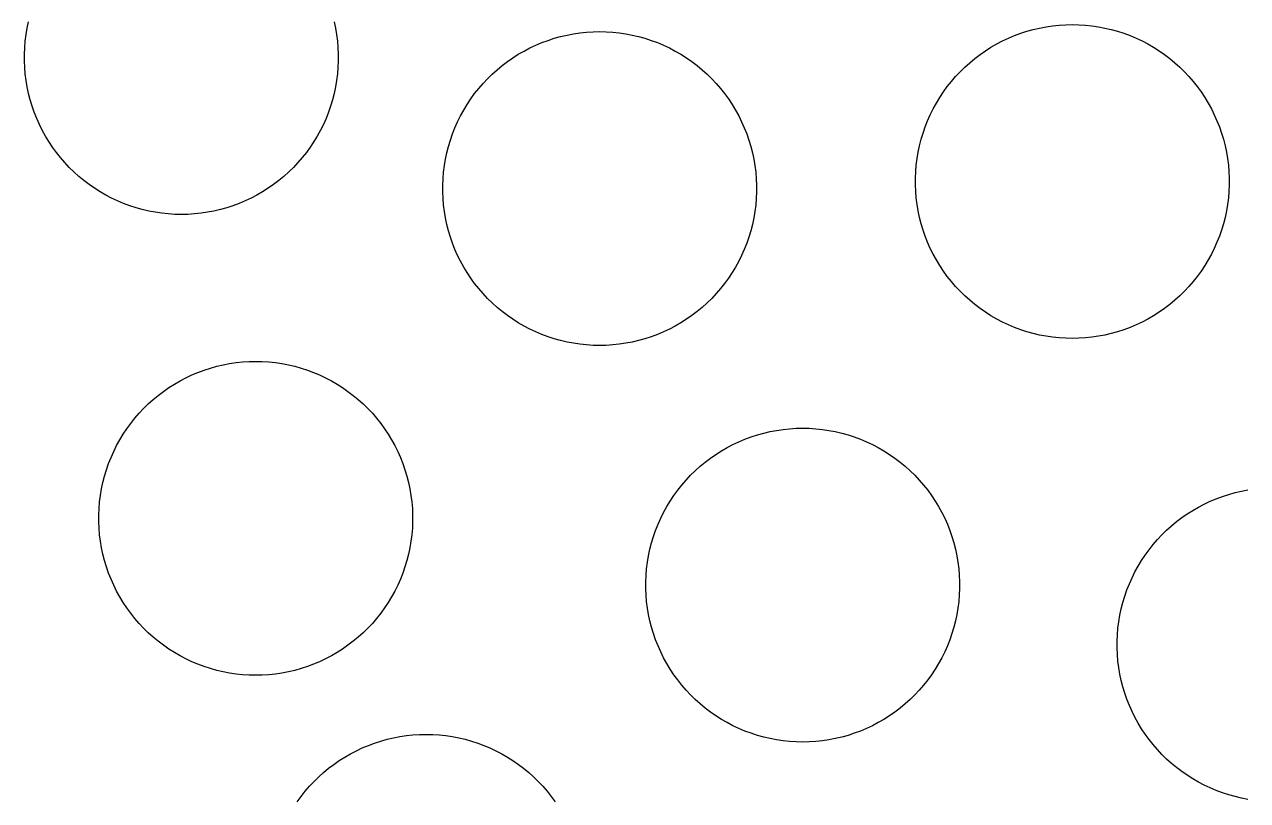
# Model space of a CAD drawing. Header units: metres. Extents: x -102 to 102, y -50 to 50.
# Drawn here: x 56.34 to 68.81, y -13.37 to -5.46 of the extents above; entities that cross this region are included whole.
import ezdxf

# ---------------------------------------------------------------- set-up
doc = ezdxf.new("R2010")
doc.units = ezdxf.units.M

msp = doc.modelspace()

# ---------------------------------------------------------------- linework, layer by layer
for p, q in [((56.3686, -5.49702), (56.3825, -5.43147)), ((59.498, -5.43147), (59.5119, -5.49702)), ((66.691, -5.49541), (66.7568, -5.48285)), ((66.7568, -5.48285), (66.8231, -5.47305)), ((66.8231, -5.47305), (66.8898, -5.46605)), ((66.8898, -5.46605), (66.9566, -5.46184)), ((66.9566, -5.46184), (67.0237, -5.46043)), ((67.0237, -5.46043), (67.0907, -5.46184)), ((67.0907, -5.46184), (67.1575, -5.46605)), ((67.1575, -5.46605), (67.2242, -5.47305)), ((67.2242, -5.47305), (67.2905, -5.48285)), ((67.2905, -5.48285), (67.3563, -5.49541)), ((56.349, -5.62959), (56.3574, -5.56311)), ((56.3574, -5.56311), (56.3686, -5.49702)), ((59.5119, -5.49702), (59.5231, -5.56311)), ((59.5231, -5.56311), (59.5315, -5.62959)), ((61.6785, -5.62111), (61.7422, -5.6004)), ((61.7422, -5.6004), (61.8068, -5.58238)), ((61.8068, -5.58238), (61.872, -5.56708)), ((61.872, -5.56708), (61.9378, -5.55452)), ((61.9378, -5.55452), (62.0041, -5.54474)), ((62.0041, -5.54474), (62.0708, -5.53773)), ((62.0708, -5.53773), (62.1377, -5.53352)), ((62.1377, -5.53352), (62.2047, -5.53212)), ((62.2047, -5.53212), (62.2717, -5.53352)), ((62.2717, -5.53352), (62.3385, -5.53773)), ((62.3385, -5.53773), (62.4052, -5.54474)), ((62.4052, -5.54474), (62.4715, -5.55452)), ((62.4715, -5.55452), (62.5373, -5.56708)), ((62.5373, -5.56708), (62.6026, -5.58238)), ((62.6026, -5.58238), (62.6671, -5.6004)), ((62.6671, -5.6004), (62.7309, -5.62111)), ((66.3122, -5.6273), (66.3729, -5.59877)), ((66.3729, -5.59877), (66.4346, -5.5728)), ((66.4346, -5.5728), (66.4975, -5.54944)), ((66.4975, -5.54944), (66.5612, -5.52873)), ((66.5612, -5.52873), (66.6257, -5.51071)), ((66.6257, -5.51071), (66.691, -5.49541)), ((67.3563, -5.49541), (67.4216, -5.51071)), ((67.4216, -5.51071), (67.4861, -5.52873)), ((67.4861, -5.52873), (67.5498, -5.54944)), ((67.5498, -5.54944), (67.6126, -5.5728)), ((67.6126, -5.5728), (67.6744, -5.59877)), ((67.6744, -5.59877), (67.7351, -5.6273)), ((56.3406, -5.76334), (56.3434, -5.69638)), ((56.3434, -5.69638), (56.349, -5.62959)), ((59.5315, -5.62959), (59.5371, -5.69638)), ((59.5371, -5.69638), (59.5399, -5.76334)), ((61.3758, -5.76353), (61.4339, -5.73003)), ((61.4339, -5.73003), (61.4932, -5.69897)), ((61.4932, -5.69897), (61.5539, -5.67044)), ((61.5539, -5.67044), (61.6157, -5.64447)), ((61.6157, -5.64447), (61.6785, -5.62111)), ((62.7309, -5.62111), (62.7937, -5.64447)), ((62.7937, -5.64447), (62.8554, -5.67044)), ((62.8554, -5.67044), (62.9161, -5.69897)), ((62.9161, -5.69897), (62.9755, -5.73003)), ((62.9755, -5.73003), (63.0335, -5.76353)), ((66.0832, -5.76601), (66.1382, -5.72777)), ((66.1382, -5.72777), (66.1948, -5.69185)), ((66.1948, -5.69185), (66.2528, -5.65834)), ((66.2528, -5.65834), (66.3122, -5.6273)), ((67.7351, -5.6273), (67.7944, -5.65834)), ((67.7944, -5.65834), (67.8525, -5.69185)), ((67.8525, -5.69185), (67.9091, -5.72777)), ((67.9091, -5.72777), (67.9641, -5.76601)), ((56.3406, -5.83035), (56.3406, -5.76334)), ((56.3434, -5.89731), (56.3406, -5.83035)), ((59.5399, -5.83035), (59.5371, -5.89731)), ((59.5399, -5.76334), (59.5399, -5.83035)), ((61.2108, -5.8782), (61.2642, -5.83769)), ((61.2642, -5.83769), (61.3192, -5.79944)), ((61.3192, -5.79944), (61.3758, -5.76353)), ((63.0335, -5.76353), (63.0901, -5.79944)), ((63.0901, -5.79944), (63.1451, -5.83769)), ((63.1451, -5.83769), (63.1985, -5.8782)), ((65.9284, -5.89409), (65.9782, -5.84924)), ((65.9782, -5.84924), (66.0298, -5.80653)), ((66.0298, -5.80653), (66.0832, -5.76601)), ((67.9641, -5.76601), (68.0175, -5.80653)), ((68.0175, -5.80653), (68.0691, -5.84924)), ((68.0691, -5.84924), (68.1189, -5.89409)), ((56.349, -5.96408), (56.3434, -5.89731)), ((56.3574, -6.03058), (56.349, -5.96408)), ((59.5315, -5.96408), (59.5231, -6.03058)), ((59.5371, -5.89731), (59.5315, -5.96408)), ((61.0615, -6.01265), (61.1094, -5.96576)), ((61.1094, -5.96576), (61.1592, -5.92093)), ((61.1592, -5.92093), (61.2108, -5.8782)), ((63.1985, -5.8782), (63.2501, -5.92093)), ((63.2501, -5.92093), (63.2999, -5.96576)), ((63.2999, -5.96576), (63.3478, -6.01265)), ((65.8346, -5.98982), (65.8805, -5.94098)), ((65.8805, -5.94098), (65.9284, -5.89409)), ((68.1189, -5.89409), (68.1668, -5.94098)), ((68.1668, -5.94098), (68.2127, -5.98982)), ((56.3686, -6.09665), (56.3574, -6.03058)), ((56.3825, -6.1622), (56.3686, -6.09665)), ((59.5119, -6.09665), (59.498, -6.1622)), ((59.5231, -6.03058), (59.5119, -6.09665)), ((60.9718, -6.11224), (61.0156, -6.06151)), ((61.0156, -6.06151), (61.0615, -6.01265)), ((63.3478, -6.01265), (63.3937, -6.06151)), ((63.3937, -6.06151), (63.4375, -6.11224)), ((65.7098, -6.14729), (65.7492, -6.09308)), ((65.7492, -6.09308), (65.7908, -6.04056)), ((65.7908, -6.04056), (65.8346, -5.98982)), ((68.2127, -5.98982), (68.2565, -6.04056)), ((68.2565, -6.04056), (68.2981, -6.09308)), ((68.2981, -6.09308), (68.3375, -6.14729)), ((56.3992, -6.22711), (56.3825, -6.1622)), ((56.4185, -6.29126), (56.3992, -6.22711)), ((59.4813, -6.22711), (59.4619, -6.29126)), ((59.498, -6.1622), (59.4813, -6.22711)), ((60.8537, -6.2748), (60.8908, -6.21898)), ((60.8908, -6.21898), (60.9302, -6.16476)), ((60.9302, -6.16476), (60.9718, -6.11224)), ((63.4375, -6.11224), (63.4791, -6.16476)), ((63.4791, -6.16476), (63.5185, -6.21898)), ((63.5185, -6.21898), (63.5556, -6.2748)), ((65.638, -6.26044), (65.6727, -6.20311)), ((65.6727, -6.20311), (65.7098, -6.14729)), ((68.3375, -6.14729), (68.3746, -6.20311)), ((68.3746, -6.20311), (68.4093, -6.26044)), ((56.4406, -6.35455), (56.4185, -6.29126)), ((56.4653, -6.41687), (56.4406, -6.35455)), ((59.4399, -6.35455), (59.4152, -6.41687)), ((59.4619, -6.29126), (59.4399, -6.35455)), ((60.7867, -6.39084), (60.819, -6.33212)), ((60.819, -6.33212), (60.8537, -6.2748)), ((63.5556, -6.2748), (63.5903, -6.33212)), ((63.5903, -6.33212), (63.6226, -6.39084)), ((65.5759, -6.3792), (65.6057, -6.31917)), ((65.6057, -6.31917), (65.638, -6.26044)), ((68.4093, -6.26044), (68.4416, -6.31917)), ((68.4416, -6.31917), (68.4714, -6.3792)), ((56.4925, -6.47809), (56.4653, -6.41687)), ((56.5223, -6.53812), (56.4925, -6.47809)), ((59.388, -6.47809), (59.3582, -6.53812)), ((59.4152, -6.41687), (59.388, -6.47809)), ((60.7297, -6.51208), (60.7569, -6.45087)), ((60.7569, -6.45087), (60.7867, -6.39084)), ((63.6226, -6.39084), (63.6524, -6.45087)), ((63.6524, -6.45087), (63.6796, -6.51208)), ((65.524, -6.50272), (65.5487, -6.44041)), ((65.5487, -6.44041), (65.5759, -6.3792)), ((68.4714, -6.3792), (68.4986, -6.44041)), ((68.4986, -6.44041), (68.5233, -6.50272)), ((56.5546, -6.59683), (56.5223, -6.53812)), ((56.5893, -6.65416), (56.5546, -6.59683)), ((59.3259, -6.59683), (59.2912, -6.65416)), ((59.3582, -6.53812), (59.3259, -6.59683)), ((60.683, -6.6377), (60.705, -6.5744)), ((60.705, -6.5744), (60.7297, -6.51208)), ((63.6796, -6.51208), (63.7043, -6.5744)), ((63.7043, -6.5744), (63.7263, -6.6377)), ((65.4826, -6.63017), (65.502, -6.56601)), ((65.502, -6.56601), (65.524, -6.50272)), ((68.5233, -6.50272), (68.5453, -6.56601)), ((68.5453, -6.56601), (68.5647, -6.63017)), ((56.6264, -6.70998), (56.5893, -6.65416)), ((56.6658, -6.76419), (56.6264, -6.70998)), ((59.2541, -6.70998), (59.2147, -6.76419)), ((59.2912, -6.65416), (59.2541, -6.70998)), ((60.6469, -6.76675), (60.6636, -6.70184)), ((60.6636, -6.70184), (60.683, -6.6377)), ((63.7263, -6.6377), (63.7457, -6.70184)), ((63.7457, -6.70184), (63.7624, -6.76675)), ((65.452, -6.76062), (65.4659, -6.69508)), ((65.4659, -6.69508), (65.4826, -6.63017)), ((68.5647, -6.63017), (68.5814, -6.69508)), ((68.5814, -6.69508), (68.5953, -6.76062)), ((56.7074, -6.81671), (56.6658, -6.76419)), ((56.7512, -6.86745), (56.7074, -6.81671)), ((59.1731, -6.81671), (59.1293, -6.86745)), ((59.2147, -6.76419), (59.1731, -6.81671)), ((60.6218, -6.89838), (60.633, -6.83231)), ((60.633, -6.83231), (60.6469, -6.76675)), ((63.7624, -6.76675), (63.7763, -6.83231)), ((63.7763, -6.83231), (63.7875, -6.89838)), ((65.4324, -6.89319), (65.4408, -6.82671)), ((65.4408, -6.82671), (65.452, -6.76062)), ((68.5953, -6.76062), (68.6065, -6.82671)), ((68.6065, -6.82671), (68.6149, -6.89319)), ((56.7971, -6.91631), (56.7512, -6.86745)), ((56.845, -6.9632), (56.7971, -6.91631)), ((56.8948, -7.00803), (56.845, -6.9632)), ((59.0355, -6.9632), (58.9857, -7.00803)), ((59.0834, -6.91631), (59.0355, -6.9632)), ((59.1293, -6.86745), (59.0834, -6.91631)), ((60.6078, -7.03165), (60.6134, -6.96487)), ((60.6134, -6.96487), (60.6218, -6.89838)), ((63.7875, -6.89838), (63.7959, -6.96487)), ((63.7959, -6.96487), (63.8015, -7.03165)), ((65.424, -7.02693), (65.4268, -6.95998)), ((65.4268, -6.95998), (65.4324, -6.89319)), ((68.6149, -6.89319), (68.6205, -6.95998)), ((68.6205, -6.95998), (68.6233, -7.02693)), ((56.9464, -7.05075), (56.8948, -7.00803)), ((56.9998, -7.09126), (56.9464, -7.05075)), ((57.0548, -7.12952), (56.9998, -7.09126)), ((58.8807, -7.09126), (58.8257, -7.12952)), ((58.9341, -7.05075), (58.8807, -7.09126)), ((58.9857, -7.00803), (58.9341, -7.05075)), ((60.605, -7.0986), (60.6078, -7.03165)), ((60.605, -7.16562), (60.605, -7.0986)), ((63.8015, -7.03165), (63.8043, -7.0986)), ((63.8043, -7.0986), (63.8043, -7.16562)), ((65.424, -7.09395), (65.424, -7.02693)), ((65.4268, -7.1609), (65.424, -7.09395)), ((68.6233, -7.09395), (68.6205, -7.1609)), ((68.6233, -7.02693), (68.6233, -7.09395)), ((57.1114, -7.16542), (57.0548, -7.12952)), ((57.1694, -7.19893), (57.1114, -7.16542)), ((57.2288, -7.22998), (57.1694, -7.19893)), ((57.2895, -7.25851), (57.2288, -7.22998)), ((58.6517, -7.22998), (58.591, -7.25851)), ((58.711, -7.19893), (58.6517, -7.22998)), ((58.7691, -7.16542), (58.711, -7.19893)), ((58.8257, -7.12952), (58.7691, -7.16542)), ((60.6078, -7.23257), (60.605, -7.16562)), ((63.8043, -7.16562), (63.8015, -7.23257)), ((65.4324, -7.22768), (65.4268, -7.1609)), ((65.4408, -7.29417), (65.4324, -7.22768)), ((68.6149, -7.22768), (68.6065, -7.29417)), ((68.6205, -7.1609), (68.6149, -7.22768)), ((57.3512, -7.28448), (57.2895, -7.25851)), ((57.4141, -7.30785), (57.3512, -7.28448)), ((57.4778, -7.32855), (57.4141, -7.30785)), ((57.5423, -7.34657), (57.4778, -7.32855)), ((57.6076, -7.36188), (57.5423, -7.34657)), ((58.3382, -7.34657), (58.2729, -7.36188)), ((58.4027, -7.32855), (58.3382, -7.34657)), ((58.4664, -7.30785), (58.4027, -7.32855)), ((58.5292, -7.28448), (58.4664, -7.30785)), ((58.591, -7.25851), (58.5292, -7.28448)), ((60.6134, -7.29936), (60.6078, -7.23257)), ((60.6218, -7.36584), (60.6134, -7.29936)), ((63.7959, -7.29936), (63.7875, -7.36584)), ((63.8015, -7.23257), (63.7959, -7.29936)), ((65.452, -7.36024), (65.4408, -7.29417)), ((68.6065, -7.29417), (68.5953, -7.36024)), ((57.6734, -7.37444), (57.6076, -7.36188)), ((57.7397, -7.38422), (57.6734, -7.37444)), ((57.8064, -7.39124), (57.7397, -7.38422)), ((57.8732, -7.39543), (57.8064, -7.39124)), ((57.9402, -7.39684), (57.8732, -7.39543)), ((58.0072, -7.39543), (57.9402, -7.39684)), ((58.0741, -7.39124), (58.0072, -7.39543)), ((58.1408, -7.38422), (58.0741, -7.39124)), ((58.2071, -7.37444), (58.1408, -7.38422)), ((58.2729, -7.36188), (58.2071, -7.37444)), ((60.633, -7.43193), (60.6218, -7.36584)), ((60.6469, -7.49748), (60.633, -7.43193)), ((63.7763, -7.43193), (63.7624, -7.49748)), ((63.7875, -7.36584), (63.7763, -7.43193)), ((65.4659, -7.4258), (65.452, -7.36024)), ((65.4826, -7.49071), (65.4659, -7.4258)), ((68.5814, -7.4258), (68.5647, -7.49071)), ((68.5953, -7.36024), (68.5814, -7.4258)), ((60.6636, -7.56239), (60.6469, -7.49748)), ((60.683, -7.62654), (60.6636, -7.56239)), ((63.7457, -7.56239), (63.7263, -7.62654)), ((63.7624, -7.49748), (63.7457, -7.56239)), ((65.502, -7.55487), (65.4826, -7.49071)), ((65.524, -7.61815), (65.502, -7.55487)), ((68.5453, -7.55487), (68.5233, -7.61815)), ((68.5647, -7.49071), (68.5453, -7.55487)), ((60.705, -7.68983), (60.683, -7.62654)), ((60.7297, -7.75214), (60.705, -7.68983)), ((63.7043, -7.68983), (63.6796, -7.75214)), ((63.7263, -7.62654), (63.7043, -7.68983)), ((65.5487, -7.68047), (65.524, -7.61815)), ((65.5759, -7.74168), (65.5487, -7.68047)), ((68.4986, -7.68047), (68.4714, -7.74168)), ((68.5233, -7.61815), (68.4986, -7.68047)), ((60.7569, -7.81337), (60.7297, -7.75214)), ((60.7867, -7.87338), (60.7569, -7.81337)), ((63.6524, -7.81337), (63.6226, -7.87338)), ((63.6796, -7.75214), (63.6524, -7.81337)), ((65.6057, -7.80171), (65.5759, -7.74168)), ((65.638, -7.86044), (65.6057, -7.80171)), ((68.4416, -7.80171), (68.4093, -7.86044)), ((68.4714, -7.74168), (68.4416, -7.80171)), ((60.819, -7.93211), (60.7867, -7.87338)), ((60.8537, -7.98944), (60.819, -7.93211)), ((63.5903, -7.93211), (63.5556, -7.98944)), ((63.6226, -7.87338), (63.5903, -7.93211)), ((65.6727, -7.91776), (65.638, -7.86044)), ((65.7098, -7.97359), (65.6727, -7.91776)), ((65.7492, -8.0278), (65.7098, -7.97359)), ((68.3375, -7.97359), (68.2981, -8.0278)), ((68.3746, -7.91776), (68.3375, -7.97359)), ((68.4093, -7.86044), (68.3746, -7.91776)), ((60.8908, -8.04526), (60.8537, -7.98944)), ((60.9302, -8.09947), (60.8908, -8.04526)), ((60.9718, -8.15199), (60.9302, -8.09947)), ((63.4791, -8.09947), (63.4375, -8.15199)), ((63.5185, -8.04526), (63.4791, -8.09947)), ((63.5556, -7.98944), (63.5185, -8.04526)), ((65.7908, -8.08032), (65.7492, -8.0278)), ((65.8346, -8.13104), (65.7908, -8.08032)), ((68.2565, -8.08032), (68.2127, -8.13104)), ((68.2981, -8.0278), (68.2565, -8.08032)), ((61.0156, -8.20273), (60.9718, -8.15199)), ((61.0615, -8.25157), (61.0156, -8.20273)), ((63.3937, -8.20273), (63.3478, -8.25157)), ((63.4375, -8.15199), (63.3937, -8.20273)), ((65.8805, -8.1799), (65.8346, -8.13104)), ((65.9284, -8.22679), (65.8805, -8.1799)), ((65.9782, -8.27164), (65.9284, -8.22679)), ((68.1189, -8.22679), (68.0691, -8.27164)), ((68.1668, -8.1799), (68.1189, -8.22679)), ((68.2127, -8.13104), (68.1668, -8.1799)), ((61.1094, -8.29846), (61.0615, -8.25157)), ((61.1592, -8.34331), (61.1094, -8.29846)), ((61.2108, -8.38603), (61.1592, -8.34331)), ((63.2501, -8.34331), (63.1985, -8.38603)), ((63.2999, -8.29846), (63.2501, -8.34331)), ((63.3478, -8.25157), (63.2999, -8.29846)), ((66.0298, -8.31435), (65.9782, -8.27164)), ((66.0832, -8.35486), (66.0298, -8.31435)), ((68.0175, -8.31435), (67.9641, -8.35486)), ((68.0691, -8.27164), (68.0175, -8.31435)), ((61.2642, -8.42654), (61.2108, -8.38603)), ((61.3192, -8.4648), (61.2642, -8.42654)), ((61.3758, -8.5007), (61.3192, -8.4648)), ((63.0901, -8.4648), (63.0335, -8.5007)), ((63.1451, -8.42654), (63.0901, -8.4648)), ((63.1985, -8.38603), (63.1451, -8.42654)), ((66.1382, -8.39311), (66.0832, -8.35486)), ((66.1948, -8.42902), (66.1382, -8.39311)), ((66.2528, -8.46252), (66.1948, -8.42902)), ((66.3122, -8.49358), (66.2528, -8.46252)), ((67.7944, -8.46252), (67.7351, -8.49358)), ((67.8525, -8.42902), (67.7944, -8.46252)), ((67.9091, -8.39311), (67.8525, -8.42902)), ((67.9641, -8.35486), (67.9091, -8.39311)), ((61.4339, -8.53421), (61.3758, -8.5007)), ((61.4932, -8.56526), (61.4339, -8.53421)), ((61.5539, -8.5938), (61.4932, -8.56526)), ((61.6157, -8.61977), (61.5539, -8.5938)), ((62.8554, -8.5938), (62.7937, -8.61977)), ((62.9161, -8.56526), (62.8554, -8.5938)), ((62.9755, -8.53421), (62.9161, -8.56526)), ((63.0335, -8.5007), (62.9755, -8.53421)), ((66.3729, -8.52211), (66.3122, -8.49358)), ((66.4346, -8.54808), (66.3729, -8.52211)), ((66.4975, -8.57144), (66.4346, -8.54808)), ((66.5612, -8.59215), (66.4975, -8.57144)), ((66.6257, -8.61017), (66.5612, -8.59215)), ((67.4861, -8.59215), (67.4216, -8.61017)), ((67.5498, -8.57144), (67.4861, -8.59215)), ((67.6126, -8.54808), (67.5498, -8.57144)), ((67.6744, -8.52211), (67.6126, -8.54808)), ((67.7351, -8.49358), (67.6744, -8.52211)), ((61.6785, -8.64311), (61.6157, -8.61977)), ((61.7422, -8.66383), (61.6785, -8.64311)), ((61.8068, -8.68185), (61.7422, -8.66383)), ((61.872, -8.69716), (61.8068, -8.68185)), ((61.9378, -8.70972), (61.872, -8.69716)), ((62.0041, -8.7195), (61.9378, -8.70972)), ((62.0708, -8.7265), (62.0041, -8.7195)), ((62.1377, -8.73071), (62.0708, -8.7265)), ((62.3385, -8.7265), (62.2717, -8.73071)), ((62.4052, -8.7195), (62.3385, -8.7265)), ((62.4715, -8.70972), (62.4052, -8.7195)), ((62.5373, -8.69716), (62.4715, -8.70972)), ((62.6026, -8.68185), (62.5373, -8.69716)), ((62.6671, -8.66383), (62.6026, -8.68185)), ((62.7309, -8.64311), (62.6671, -8.66383)), ((62.7937, -8.61977), (62.7309, -8.64311)), ((66.691, -8.62547), (66.6257, -8.61017)), ((66.7568, -8.63803), (66.691, -8.62547)), ((66.8231, -8.64783), (66.7568, -8.63803)), ((66.8898, -8.65483), (66.8231, -8.64783)), ((66.9566, -8.65903), (66.8898, -8.65483)), ((67.0237, -8.66043), (66.9566, -8.65903)), ((67.0907, -8.65903), (67.0237, -8.66043)), ((67.1575, -8.65483), (67.0907, -8.65903)), ((67.2242, -8.64783), (67.1575, -8.65483)), ((67.2905, -8.63803), (67.2242, -8.64783)), ((67.3563, -8.62547), (67.2905, -8.63803)), ((67.4216, -8.61017), (67.3563, -8.62547)), ((62.2047, -8.73212), (62.1377, -8.73071)), ((62.2717, -8.73071), (62.2047, -8.73212)), ((58.1723, -8.98337), (58.2361, -8.96266)), ((58.2361, -8.96266), (58.3006, -8.94464)), ((58.3006, -8.94464), (58.3659, -8.92934)), ((58.3659, -8.92934), (58.4317, -8.91678)), ((58.4317, -8.91678), (58.498, -8.907)), ((58.498, -8.907), (58.5647, -8.89998)), ((58.5647, -8.89998), (58.6315, -8.89578)), ((58.6315, -8.89578), (58.6985, -8.89438)), ((58.6985, -8.89438), (58.7655, -8.89578)), ((58.7655, -8.89578), (58.8324, -8.89998)), ((58.8324, -8.89998), (58.8991, -8.907)), ((58.8991, -8.907), (58.9654, -8.91678)), ((58.9654, -8.91678), (59.0312, -8.92934)), ((59.0312, -8.92934), (59.0964, -8.94464)), ((59.0964, -8.94464), (59.161, -8.96266)), ((59.161, -8.96266), (59.2247, -8.98337)), ((57.8697, -9.12579), (57.9277, -9.09229)), ((57.9277, -9.09229), (57.9871, -9.06123)), ((57.9871, -9.06123), (58.0478, -9.0327)), ((58.0478, -9.0327), (58.1095, -9.00673)), ((58.1095, -9.00673), (58.1723, -8.98337)), ((59.2247, -8.98337), (59.2875, -9.00673)), ((59.2875, -9.00673), (59.3493, -9.0327)), ((59.3493, -9.0327), (59.4099, -9.06123)), ((59.4099, -9.06123), (59.4693, -9.09229)), ((59.4693, -9.09229), (59.5274, -9.12579)), ((57.7047, -9.24046), (57.7581, -9.19995)), ((57.7581, -9.19995), (57.8131, -9.1617)), ((57.8131, -9.1617), (57.8697, -9.12579)), ((59.5274, -9.12579), (59.584, -9.1617)), ((59.584, -9.1617), (59.639, -9.19995)), ((59.639, -9.19995), (59.6924, -9.24046)), ((57.5554, -9.37491), (57.6033, -9.32802)), ((57.6033, -9.32802), (57.6531, -9.28319)), ((57.6531, -9.28319), (57.7047, -9.24046)), ((59.6924, -9.24046), (59.744, -9.28319)), ((59.744, -9.28319), (59.7938, -9.32802)), ((59.7938, -9.32802), (59.8417, -9.37491)), ((57.4241, -9.52702), (57.4657, -9.4745)), ((57.4657, -9.4745), (57.5095, -9.42377)), ((57.5095, -9.42377), (57.5554, -9.37491)), ((59.8417, -9.37491), (59.8876, -9.42377)), ((59.8876, -9.42377), (59.9314, -9.4745)), ((59.9314, -9.4745), (59.973, -9.52702)), ((57.3476, -9.63705), (57.3847, -9.58124)), ((57.3847, -9.58124), (57.4241, -9.52702)), ((59.973, -9.52702), (60.0124, -9.58124)), ((60.0124, -9.58124), (60.0495, -9.63705)), ((63.9424, -9.61003), (64.0083, -9.59747)), ((64.0083, -9.59747), (64.0746, -9.58768)), ((64.0746, -9.58768), (64.1412, -9.58067)), ((64.1412, -9.58067), (64.2081, -9.57646)), ((64.2081, -9.57646), (64.2751, -9.57506)), ((64.2751, -9.57506), (64.3421, -9.57646)), ((64.3421, -9.57646), (64.409, -9.58067)), ((64.409, -9.58067), (64.4756, -9.58768)), ((64.4756, -9.58768), (64.5419, -9.59747)), ((64.5419, -9.59747), (64.6077, -9.61003)), ((57.2806, -9.7531), (57.3129, -9.69438)), ((57.3129, -9.69438), (57.3476, -9.63705)), ((60.0495, -9.63705), (60.0842, -9.69438)), ((60.0842, -9.69438), (60.1165, -9.7531)), ((63.5637, -9.74193), (63.6243, -9.71339)), ((63.6243, -9.71339), (63.6861, -9.68742)), ((63.6861, -9.68742), (63.7489, -9.66406)), ((63.7489, -9.66406), (63.8126, -9.64336)), ((63.8126, -9.64336), (63.8772, -9.62532)), ((63.8772, -9.62532), (63.9424, -9.61003)), ((64.6077, -9.61003), (64.673, -9.62532)), ((64.673, -9.62532), (64.7375, -9.64336)), ((64.7375, -9.64336), (64.8013, -9.66406)), ((64.8013, -9.66406), (64.8641, -9.68742)), ((64.8641, -9.68742), (64.9259, -9.71339)), ((64.9259, -9.71339), (64.9865, -9.74193)), ((57.2236, -9.87434), (57.2508, -9.81313)), ((57.2508, -9.81313), (57.2806, -9.7531)), ((60.1165, -9.7531), (60.1463, -9.81313)), ((60.1463, -9.81313), (60.1735, -9.87434)), ((63.3346, -9.88063), (63.3897, -9.84239)), ((63.3897, -9.84239), (63.4462, -9.80647)), ((63.4462, -9.80647), (63.5043, -9.77296)), ((63.5043, -9.77296), (63.5637, -9.74193)), ((64.9865, -9.74193), (65.0459, -9.77296)), ((65.0459, -9.77296), (65.1039, -9.80647)), ((65.1039, -9.80647), (65.1605, -9.84239)), ((65.1605, -9.84239), (65.2155, -9.88063)), ((57.1768, -9.99995), (57.1989, -9.93666)), ((57.1989, -9.93666), (57.2236, -9.87434)), ((60.1735, -9.87434), (60.1982, -9.93666)), ((60.1982, -9.93666), (60.2202, -9.99995)), ((63.1798, -10.0087), (63.2296, -9.96387)), ((63.2296, -9.96387), (63.2812, -9.92116)), ((63.2812, -9.92116), (63.3346, -9.88063)), ((65.2155, -9.88063), (65.2689, -9.92116)), ((65.2689, -9.92116), (65.3206, -9.96387)), ((65.3206, -9.96387), (65.3704, -10.0087)), ((57.1408, -10.129), (57.1575, -10.0641)), ((57.1575, -10.0641), (57.1768, -9.99995)), ((60.2202, -9.99995), (60.2396, -10.0641)), ((60.2396, -10.0641), (60.2563, -10.129)), ((63.086, -10.1044), (63.1319, -10.0556)), ((63.1319, -10.0556), (63.1798, -10.0087)), ((65.3704, -10.0087), (65.4182, -10.0556)), ((65.4182, -10.0556), (65.4641, -10.1044)), ((57.1157, -10.2606), (57.1269, -10.1946)), ((57.1269, -10.1946), (57.1408, -10.129)), ((60.2563, -10.129), (60.2702, -10.1946)), ((60.2702, -10.1946), (60.2814, -10.2606)), ((62.9612, -10.2619), (63.0006, -10.2077)), ((63.0006, -10.2077), (63.0423, -10.1552)), ((63.0423, -10.1552), (63.086, -10.1044)), ((65.4641, -10.1044), (65.5079, -10.1552)), ((65.5079, -10.1552), (65.5495, -10.2077)), ((65.5495, -10.2077), (65.5889, -10.2619)), ((68.683, -10.2319), (68.7482, -10.2166)), ((68.7482, -10.2166), (68.814, -10.204)), ((57.1017, -10.3939), (57.1073, -10.3271)), ((57.1073, -10.3271), (57.1157, -10.2606)), ((60.2814, -10.2606), (60.2898, -10.3271)), ((60.2898, -10.3271), (60.2954, -10.3939)), ((62.8894, -10.3751), (62.9242, -10.3177)), ((62.9242, -10.3177), (62.9612, -10.2619)), ((65.5889, -10.2619), (65.626, -10.3177)), ((65.626, -10.3177), (65.6607, -10.3751)), ((68.3101, -10.3795), (68.3694, -10.3485)), ((68.3694, -10.3485), (68.4301, -10.3199)), ((68.4301, -10.3199), (68.4919, -10.294)), ((68.4919, -10.294), (68.5547, -10.2706)), ((68.5547, -10.2706), (68.6184, -10.2499)), ((68.6184, -10.2499), (68.683, -10.2319)), ((57.0989, -10.4609), (57.1017, -10.3939)), ((57.0989, -10.5279), (57.0989, -10.4609)), ((60.2954, -10.3939), (60.2982, -10.4609)), ((60.2982, -10.4609), (60.2982, -10.5279)), ((62.8274, -10.4938), (62.8572, -10.4338)), ((62.8572, -10.4338), (62.8894, -10.3751)), ((65.6607, -10.3751), (65.693, -10.4338)), ((65.693, -10.4338), (65.7228, -10.4938)), ((68.1404, -10.4872), (68.1954, -10.4489)), ((68.1954, -10.4489), (68.252, -10.413)), ((68.252, -10.413), (68.3101, -10.3795)), ((57.1017, -10.5948), (57.0989, -10.5279)), ((57.1073, -10.6616), (57.1017, -10.5948)), ((60.2954, -10.5948), (60.2898, -10.6616)), ((60.2982, -10.5279), (60.2954, -10.5948)), ((62.7754, -10.6173), (62.8001, -10.555)), ((62.8001, -10.555), (62.8274, -10.4938)), ((65.7228, -10.4938), (65.7501, -10.555)), ((65.7501, -10.555), (65.7747, -10.6173)), ((67.9856, -10.6152), (68.0354, -10.5704)), ((68.0354, -10.5704), (68.087, -10.5277)), ((68.087, -10.5277), (68.1404, -10.4872)), ((57.1157, -10.7281), (57.1073, -10.6616)), ((60.2898, -10.6616), (60.2814, -10.7281)), ((62.734, -10.7448), (62.7534, -10.6806)), ((62.7534, -10.6806), (62.7754, -10.6173)), ((65.7747, -10.6173), (65.7968, -10.6806)), ((65.7968, -10.6806), (65.8161, -10.7448)), ((67.848, -10.7617), (67.8918, -10.711)), ((67.8918, -10.711), (67.9377, -10.6621)), ((67.9377, -10.6621), (67.9856, -10.6152)), ((57.1269, -10.7942), (57.1157, -10.7281)), ((57.1408, -10.8597), (57.1269, -10.7942)), ((60.2702, -10.7942), (60.2563, -10.8597)), ((60.2814, -10.7281), (60.2702, -10.7942)), ((62.7034, -10.8752), (62.7174, -10.8097)), ((62.7174, -10.8097), (62.734, -10.7448)), ((65.8161, -10.7448), (65.8328, -10.8097)), ((65.8328, -10.8097), (65.8467, -10.8752)), ((67.767, -10.8685), (67.8064, -10.8142)), ((67.8064, -10.8142), (67.848, -10.7617)), ((57.1575, -10.9247), (57.1408, -10.8597)), ((57.1768, -10.9888), (57.1575, -10.9247)), ((60.2396, -10.9247), (60.2202, -10.9888)), ((60.2563, -10.8597), (60.2396, -10.9247)), ((62.6839, -11.0078), (62.6922, -10.9413)), ((62.6922, -10.9413), (62.7034, -10.8752)), ((65.8467, -10.8752), (65.8579, -10.9413)), ((65.8579, -10.9413), (65.8663, -11.0078)), ((67.6952, -10.9816), (67.7299, -10.9243)), ((67.7299, -10.9243), (67.767, -10.8685)), ((57.1989, -11.0521), (57.1768, -10.9888)), ((57.2236, -11.1144), (57.1989, -11.0521)), ((60.1982, -11.0521), (60.1735, -11.1144)), ((60.2202, -10.9888), (60.1982, -11.0521)), ((62.6754, -11.1416), (62.6782, -11.0746)), ((62.6782, -11.0746), (62.6839, -11.0078)), ((65.8663, -11.0078), (65.8719, -11.0746)), ((65.8719, -11.0746), (65.8747, -11.1416)), ((67.6331, -11.1004), (67.6629, -11.0403)), ((67.6629, -11.0403), (67.6952, -10.9816)), ((57.2508, -11.1756), (57.2236, -11.1144)), ((57.2806, -11.2356), (57.2508, -11.1756)), ((60.1463, -11.1756), (60.1165, -11.2356)), ((60.1735, -11.1144), (60.1463, -11.1756)), ((62.6754, -11.2086), (62.6754, -11.1416)), ((62.6782, -11.2755), (62.6754, -11.2086)), ((65.8747, -11.2086), (65.8719, -11.2755)), ((65.8747, -11.1416), (65.8747, -11.2086)), ((67.5812, -11.2239), (67.6059, -11.1616)), ((67.6059, -11.1616), (67.6331, -11.1004)), ((57.3129, -11.2944), (57.2806, -11.2356)), ((57.3476, -11.3517), (57.3129, -11.2944)), ((60.0842, -11.2944), (60.0495, -11.3517)), ((60.1165, -11.2356), (60.0842, -11.2944)), ((62.6839, -11.3423), (62.6782, -11.2755)), ((62.6922, -11.4088), (62.6839, -11.3423)), ((65.8663, -11.3423), (65.8579, -11.4088)), ((65.8719, -11.2755), (65.8663, -11.3423)), ((67.5398, -11.3513), (67.5592, -11.2872)), ((67.5592, -11.2872), (67.5812, -11.2239)), ((57.3847, -11.4075), (57.3476, -11.3517)), ((57.4241, -11.4617), (57.3847, -11.4075)), ((57.4657, -11.5143), (57.4241, -11.4617)), ((59.973, -11.4617), (59.9314, -11.5143)), ((60.0124, -11.4075), (59.973, -11.4617)), ((60.0495, -11.3517), (60.0124, -11.4075)), ((62.7034, -11.4749), (62.6922, -11.4088)), ((65.8579, -11.4088), (65.8467, -11.4749)), ((67.5092, -11.4818), (67.5231, -11.4162)), ((67.5231, -11.4162), (67.5398, -11.3513)), ((57.5095, -11.565), (57.4657, -11.5143)), ((57.5554, -11.6138), (57.5095, -11.565)), ((59.8876, -11.565), (59.8417, -11.6138)), ((59.9314, -11.5143), (59.8876, -11.565)), ((62.7174, -11.5404), (62.7034, -11.4749)), ((62.734, -11.6053), (62.7174, -11.5404)), ((65.8328, -11.5404), (65.8161, -11.6053)), ((65.8467, -11.4749), (65.8328, -11.5404)), ((67.4896, -11.6144), (67.498, -11.5479)), ((67.498, -11.5479), (67.5092, -11.4818)), ((57.6033, -11.6607), (57.5554, -11.6138)), ((57.6531, -11.7056), (57.6033, -11.6607)), ((57.7047, -11.7483), (57.6531, -11.7056)), ((59.744, -11.7056), (59.6924, -11.7483)), ((59.7938, -11.6607), (59.744, -11.7056)), ((59.8417, -11.6138), (59.7938, -11.6607)), ((62.7534, -11.6695), (62.734, -11.6053)), ((62.7754, -11.7328), (62.7534, -11.6695)), ((65.7968, -11.6695), (65.7747, -11.7328)), ((65.8161, -11.6053), (65.7968, -11.6695)), ((67.4812, -11.7481), (67.484, -11.6811)), ((67.484, -11.6811), (67.4896, -11.6144)), ((57.7581, -11.7888), (57.7047, -11.7483)), ((57.8131, -11.827), (57.7581, -11.7888)), ((57.8697, -11.863), (57.8131, -11.827)), ((59.584, -11.827), (59.5274, -11.863)), ((59.639, -11.7888), (59.584, -11.827)), ((59.6924, -11.7483), (59.639, -11.7888)), ((62.8001, -11.7951), (62.7754, -11.7328)), ((62.8274, -11.8563), (62.8001, -11.7951)), ((65.7501, -11.7951), (65.7228, -11.8563)), ((65.7747, -11.7328), (65.7501, -11.7951)), ((67.4812, -11.8151), (67.4812, -11.7481)), ((67.484, -11.8821), (67.4812, -11.8151)), ((57.9277, -11.8965), (57.8697, -11.863)), ((57.9871, -11.9275), (57.9277, -11.8965)), ((58.0478, -11.956), (57.9871, -11.9275)), ((58.1095, -11.982), (58.0478, -11.956)), ((59.3493, -11.956), (59.2875, -11.982)), ((59.4099, -11.9275), (59.3493, -11.956)), ((59.4693, -11.8965), (59.4099, -11.9275)), ((59.5274, -11.863), (59.4693, -11.8965)), ((62.8572, -11.9163), (62.8274, -11.8563)), ((62.8894, -11.9751), (62.8572, -11.9163)), ((65.693, -11.9163), (65.6607, -11.9751)), ((65.7228, -11.8563), (65.693, -11.9163)), ((67.4896, -11.9489), (67.484, -11.8821)), ((67.498, -12.0153), (67.4896, -11.9489)), ((58.1723, -12.0054), (58.1095, -11.982)), ((58.2361, -12.0261), (58.1723, -12.0054)), ((58.3006, -12.0441), (58.2361, -12.0261)), ((58.3659, -12.0594), (58.3006, -12.0441)), ((58.4317, -12.072), (58.3659, -12.0594)), ((58.498, -12.0818), (58.4317, -12.072)), ((58.5647, -12.0888), (58.498, -12.0818)), ((58.6315, -12.093), (58.5647, -12.0888)), ((58.6985, -12.0944), (58.6315, -12.093)), ((58.7655, -12.093), (58.6985, -12.0944)), ((58.8324, -12.0888), (58.7655, -12.093)), ((58.8991, -12.0818), (58.8324, -12.0888)), ((58.9654, -12.072), (58.8991, -12.0818)), ((59.0312, -12.0594), (58.9654, -12.072)), ((59.0964, -12.0441), (59.0312, -12.0594)), ((59.161, -12.0261), (59.0964, -12.0441)), ((59.2247, -12.0054), (59.161, -12.0261)), ((59.2875, -11.982), (59.2247, -12.0054)), ((62.9242, -12.0324), (62.8894, -11.9751)), ((62.9612, -12.0882), (62.9242, -12.0324)), ((63.0006, -12.1424), (62.9612, -12.0882)), ((65.5889, -12.0882), (65.5495, -12.1424)), ((65.626, -12.0324), (65.5889, -12.0882)), ((65.6607, -11.9751), (65.626, -12.0324)), ((67.5092, -12.0814), (67.498, -12.0153)), ((67.5231, -12.147), (67.5092, -12.0814)), ((63.0423, -12.1949), (63.0006, -12.1424)), ((63.086, -12.2457), (63.0423, -12.1949)), ((65.5079, -12.1949), (65.4641, -12.2457)), ((65.5495, -12.1424), (65.5079, -12.1949)), ((67.5398, -12.2119), (67.5231, -12.147)), ((67.5592, -12.276), (67.5398, -12.2119)), ((63.1319, -12.2945), (63.086, -12.2457)), ((63.1798, -12.3414), (63.1319, -12.2945)), ((63.2296, -12.3862), (63.1798, -12.3414)), ((65.3704, -12.3414), (65.3206, -12.3862)), ((65.4182, -12.2945), (65.3704, -12.3414)), ((65.4641, -12.2457), (65.4182, -12.2945)), ((67.5812, -12.3393), (67.5592, -12.276)), ((67.6059, -12.4016), (67.5812, -12.3393)), ((63.2812, -12.429), (63.2296, -12.3862)), ((63.3346, -12.4695), (63.2812, -12.429)), ((63.3897, -12.5077), (63.3346, -12.4695)), ((65.2155, -12.4695), (65.1605, -12.5077)), ((65.2689, -12.429), (65.2155, -12.4695)), ((65.3206, -12.3862), (65.2689, -12.429)), ((67.6331, -12.4628), (67.6059, -12.4016)), ((67.6629, -12.5229), (67.6331, -12.4628)), ((63.4462, -12.5436), (63.3897, -12.5077)), ((63.5043, -12.5771), (63.4462, -12.5436)), ((63.5637, -12.6082), (63.5043, -12.5771)), ((65.0459, -12.5771), (64.9865, -12.6082)), ((65.1039, -12.5436), (65.0459, -12.5771)), ((65.1605, -12.5077), (65.1039, -12.5436)), ((67.6952, -12.5816), (67.6629, -12.5229)), ((67.7299, -12.6389), (67.6952, -12.5816)), ((60.1032, -12.7317), (60.169, -12.7191)), ((60.169, -12.7191), (60.2353, -12.7094)), ((60.2353, -12.7094), (60.3019, -12.7023)), ((60.3019, -12.7023), (60.3688, -12.6981)), ((60.3688, -12.6981), (60.4358, -12.6967)), ((60.4358, -12.6967), (60.5028, -12.6981)), ((60.5028, -12.6981), (60.5697, -12.7023)), ((60.5697, -12.7023), (60.6364, -12.7094)), ((60.6364, -12.7094), (60.7027, -12.7191)), ((60.7027, -12.7191), (60.7685, -12.7317)), ((63.6243, -12.6367), (63.5637, -12.6082)), ((63.6861, -12.6627), (63.6243, -12.6367)), ((63.7489, -12.6861), (63.6861, -12.6627)), ((63.8126, -12.7068), (63.7489, -12.6861)), ((63.8772, -12.7248), (63.8126, -12.7068)), ((64.7375, -12.7068), (64.673, -12.7248)), ((64.8013, -12.6861), (64.7375, -12.7068)), ((64.8641, -12.6627), (64.8013, -12.6861)), ((64.9259, -12.6367), (64.8641, -12.6627)), ((64.9865, -12.6082), (64.9259, -12.6367)), ((67.767, -12.6947), (67.7299, -12.6389)), ((67.8064, -12.749), (67.767, -12.6947)), ((59.7244, -12.8636), (59.785, -12.8351)), ((59.785, -12.8351), (59.8468, -12.8091)), ((59.8468, -12.8091), (59.9096, -12.7857)), ((59.9096, -12.7857), (59.9734, -12.765)), ((59.9734, -12.765), (60.0379, -12.747)), ((60.0379, -12.747), (60.1032, -12.7317)), ((60.7685, -12.7317), (60.8337, -12.747)), ((60.8337, -12.747), (60.8983, -12.765)), ((60.8983, -12.765), (60.962, -12.7857)), ((60.962, -12.7857), (61.0248, -12.8091)), ((61.0248, -12.8091), (61.0866, -12.8351)), ((61.0866, -12.8351), (61.1472, -12.8636)), ((63.9424, -12.7401), (63.8772, -12.7248)), ((64.0083, -12.7527), (63.9424, -12.7401)), ((64.0746, -12.7625), (64.0083, -12.7527)), ((64.1412, -12.7695), (64.0746, -12.7625)), ((64.2081, -12.7737), (64.1412, -12.7695)), ((64.2751, -12.7751), (64.2081, -12.7737)), ((64.3421, -12.7737), (64.2751, -12.7751)), ((64.409, -12.7695), (64.3421, -12.7737)), ((64.4756, -12.7625), (64.409, -12.7695)), ((64.5419, -12.7527), (64.4756, -12.7625)), ((64.6077, -12.7401), (64.5419, -12.7527)), ((64.673, -12.7248), (64.6077, -12.7401)), ((67.848, -12.8015), (67.8064, -12.749)), ((67.8918, -12.8522), (67.848, -12.8015)), ((59.4954, -13.0023), (59.5504, -12.9641)), ((59.5504, -12.9641), (59.607, -12.9281)), ((59.607, -12.9281), (59.665, -12.8946)), ((59.665, -12.8946), (59.7244, -12.8636)), ((61.1472, -12.8636), (61.2066, -12.8946)), ((61.2066, -12.8946), (61.2647, -12.9281)), ((61.2647, -12.9281), (61.3213, -12.9641)), ((61.3213, -12.9641), (61.3763, -13.0023)), ((67.9377, -12.9011), (67.8918, -12.8522)), ((67.9856, -12.948), (67.9377, -12.9011)), ((68.0354, -12.9928), (67.9856, -12.948)), ((59.3405, -13.1304), (59.3904, -13.0855)), ((59.3904, -13.0855), (59.442, -13.0428)), ((59.442, -13.0428), (59.4954, -13.0023)), ((61.3763, -13.0023), (61.4297, -13.0428)), ((61.4297, -13.0428), (61.4813, -13.0855)), ((61.4813, -13.0855), (61.5311, -13.1304)), ((68.087, -13.0355), (68.0354, -12.9928)), ((68.1404, -13.076), (68.087, -13.0355)), ((68.1954, -13.1143), (68.1404, -13.076)), ((59.2468, -13.2261), (59.2927, -13.1773)), ((59.2927, -13.1773), (59.3405, -13.1304)), ((61.5311, -13.1304), (61.579, -13.1773)), ((61.579, -13.1773), (61.6249, -13.2261)), ((68.252, -13.1502), (68.1954, -13.1143)), ((68.3101, -13.1837), (68.252, -13.1502)), ((68.3694, -13.2147), (68.3101, -13.1837)), ((68.4301, -13.2433), (68.3694, -13.2147)), ((59.122, -13.3836), (59.1614, -13.3294)), ((59.1614, -13.3294), (59.203, -13.2769)), ((59.203, -13.2769), (59.2468, -13.2261)), ((61.6249, -13.2261), (61.6686, -13.2769)), ((61.6686, -13.2769), (61.7103, -13.3294)), ((61.7103, -13.3294), (61.7497, -13.3836)), ((68.4919, -13.2692), (68.4301, -13.2433)), ((68.5547, -13.2926), (68.4919, -13.2692)), ((68.6184, -13.3133), (68.5547, -13.2926)), ((68.683, -13.3313), (68.6184, -13.3133)), ((68.7482, -13.3466), (68.683, -13.3313)), ((68.814, -13.3592), (68.7482, -13.3466))]:
    msp.add_line(p, q)

doc.saveas('drawing.dxf')
